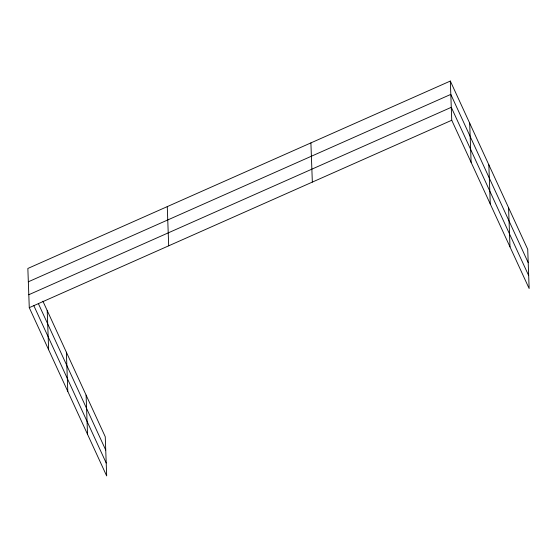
<?xml version="1.0" encoding="UTF-8"?>
<svg xmlns="http://www.w3.org/2000/svg" width="557" height="557" viewBox="0 0 557 557"><rect width="100%" height="100%" fill="white"/><g stroke="black" fill="none" stroke-linecap="round" stroke-linejoin="round"><path stroke-width="0.84" d="M450.321 81.057L451.748 120.256L529.15 288.533L527.723 249.334L450.321 81.057L27.85 268.467L29.277 307.666L106.679 475.943L105.252 436.744L42.91 301.205M28.337 281.793L450.808 94.384L528.21 262.66M28.804 294.73L451.281 107.32L528.677 275.597M29.277 307.666L451.748 120.256M38.377 303.621L105.733 450.07M33.824 305.64L106.206 463.006M508.569 207.691L509.996 246.89M488.837 164.788L490.264 203.987M469.683 123.146L471.111 162.345M310.903 142.905L312.338 182.097M167.267 206.619L168.694 245.818M86.098 395.101L87.526 434.3M66.36 352.198L67.794 391.397M47.213 310.562L48.64 349.761"/></g></svg>
